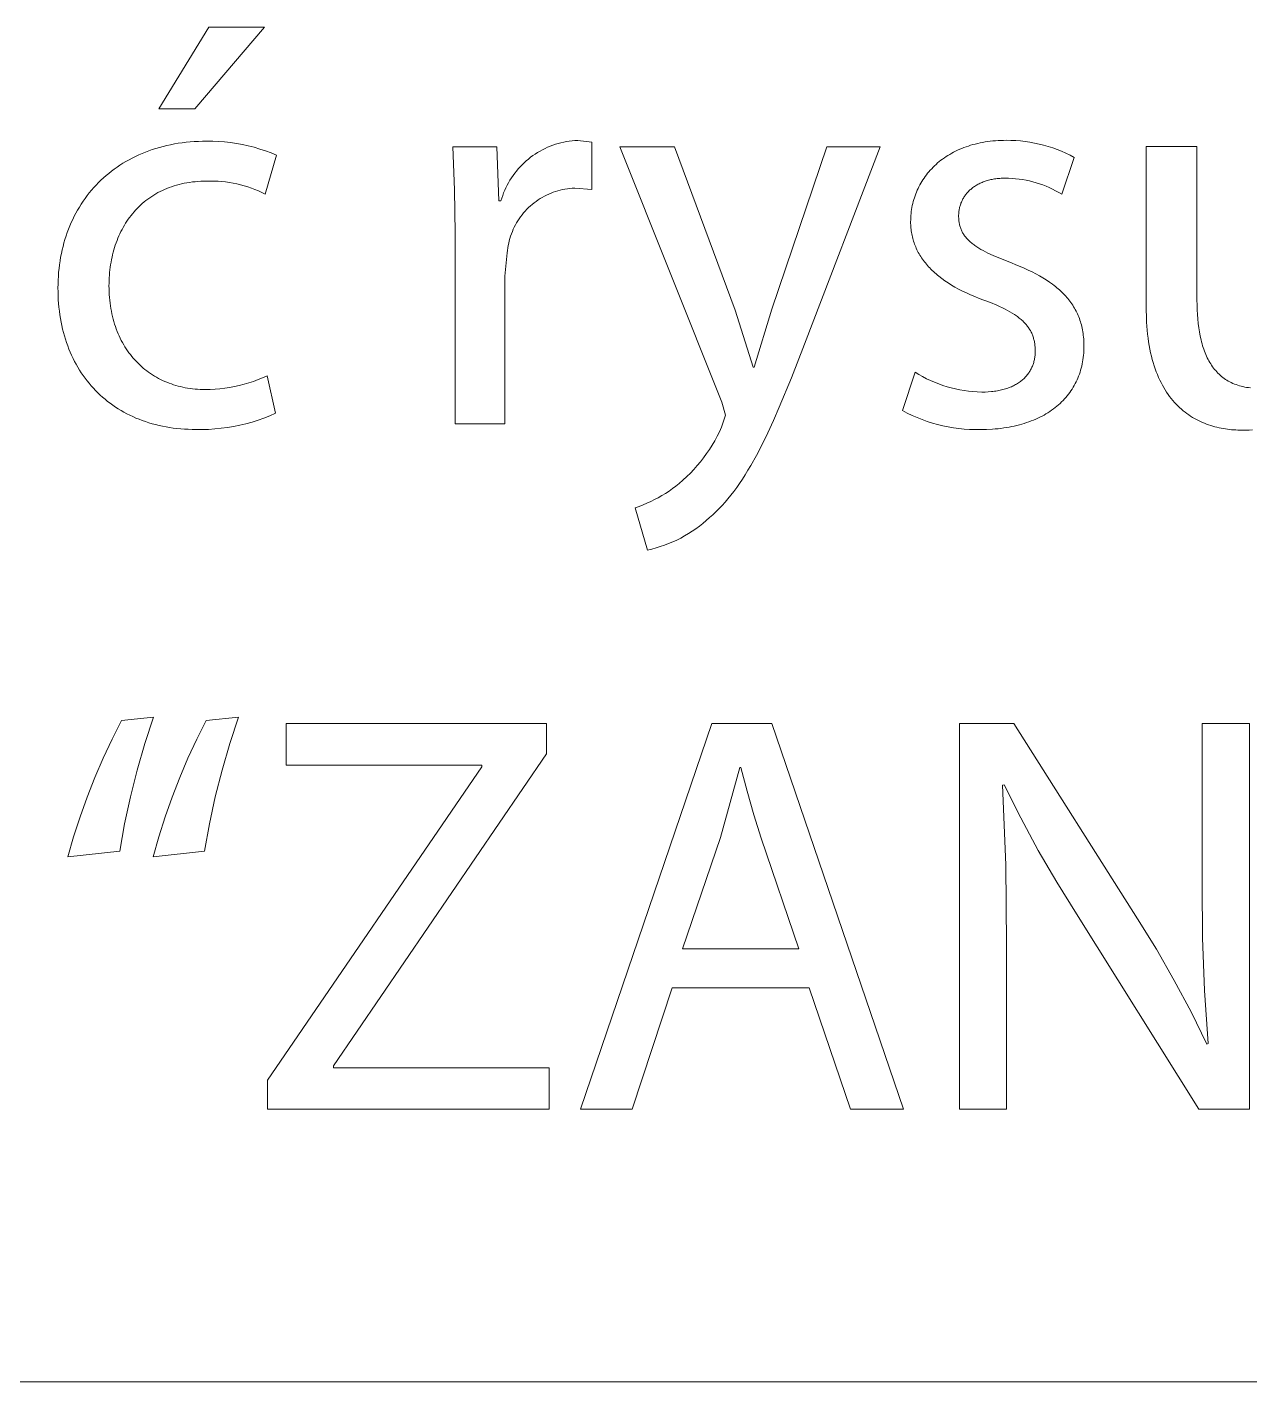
# Model space of a CAD drawing. Header units: millimetres. Extents: x -644 to 2279, y -276 to 1766.
# Drawn here: x 1570.4 to 1632.9, y -275.9 to -206.7 of the extents above; entities that cross this region are included whole.
import ezdxf

# ---------------------------------------------------------------- set-up
doc = ezdxf.new("R2010")
doc.units = ezdxf.units.MM
doc.header["$MEASUREMENT"] = 0
doc.layers.add('Domyślny', color=7, linetype='Continuous', true_color=0x000000)

msp = doc.modelspace()

# ---------------------------------------------------------------- linework, layer by layer
at = {"layer": 'Domyślny', "color": 18, "lineweight": 15, "true_color": 0x000000}
for p, q in [((1577.093, -210.862), (1579.662, -206.676)), ((1582.504, -206.676), (1578.942, -210.862)), ((1579.662, -206.676), (1582.504, -206.676)), ((1578.942, -210.862), (1577.093, -210.862)), ((1578.292, -212.588), (1578.495, -212.563)), ((1578.495, -212.563), (1578.7, -212.543)), ((1578.7, -212.543), (1578.907, -212.527)), ((1578.907, -212.527), (1579.118, -212.516)), ((1579.118, -212.516), (1579.33, -212.509)), ((1579.33, -212.509), (1579.545, -212.506)), ((1579.545, -212.506), (1579.851, -212.509)), ((1579.851, -212.509), (1580.157, -212.522)), ((1580.157, -212.522), (1580.462, -212.545)), ((1580.462, -212.545), (1580.766, -212.579)), ((1597.649, -212.589), (1597.79, -212.556)), ((1597.79, -212.556), (1597.931, -212.529)), ((1597.931, -212.529), (1598.074, -212.506)), ((1598.074, -212.506), (1598.217, -212.488)), ((1598.217, -212.488), (1598.361, -212.475)), ((1598.361, -212.475), (1598.505, -212.468)), ((1598.505, -212.468), (1599.235, -212.555)), ((1599.235, -212.555), (1599.235, -214.979)), ((1619.068, -212.595), (1619.194, -212.57)), ((1619.194, -212.57), (1619.321, -212.548)), ((1619.321, -212.548), (1619.45, -212.528)), ((1619.45, -212.528), (1619.581, -212.511)), ((1619.581, -212.511), (1619.714, -212.497)), ((1619.714, -212.497), (1619.849, -212.484)), ((1619.849, -212.484), (1619.985, -212.475)), ((1619.985, -212.475), (1620.123, -212.468)), ((1620.123, -212.468), (1620.263, -212.464)), ((1620.263, -212.464), (1620.405, -212.463)), ((1620.405, -212.463), (1620.647, -212.466)), ((1620.647, -212.466), (1620.888, -212.476)), ((1620.888, -212.476), (1621.129, -212.496)), ((1621.129, -212.496), (1621.369, -212.523)), ((1621.369, -212.523), (1621.607, -212.558)), ((1621.607, -212.558), (1621.845, -212.601)), ((1575.902, -213.289), (1576.069, -213.211)), ((1576.069, -213.211), (1576.239, -213.137)), ((1576.239, -213.137), (1576.411, -213.067)), ((1576.411, -213.067), (1576.587, -213.001)), ((1576.587, -213.001), (1576.765, -212.939)), ((1576.765, -212.939), (1576.947, -212.88)), ((1576.947, -212.88), (1577.131, -212.826)), ((1577.131, -212.826), (1577.318, -212.776)), ((1577.318, -212.776), (1577.507, -212.73)), ((1577.507, -212.73), (1577.699, -212.688)), ((1577.699, -212.688), (1577.894, -212.65)), ((1577.894, -212.65), (1578.092, -212.617)), ((1578.092, -212.617), (1578.292, -212.588)), ((1580.766, -212.579), (1581.068, -212.624)), ((1581.068, -212.624), (1581.369, -212.679)), ((1581.369, -212.679), (1581.668, -212.745)), ((1581.668, -212.745), (1581.964, -212.821)), ((1581.964, -212.821), (1582.258, -212.907)), ((1582.258, -212.907), (1582.548, -213.004)), ((1583.117, -213.227), (1582.533, -215.222)), ((1582.548, -213.004), (1582.835, -213.11)), ((1582.835, -213.11), (1583.117, -213.227)), ((1592.215, -214.997), (1592.12, -212.789)), ((1592.12, -212.789), (1594.378, -212.789)), ((1594.378, -212.789), (1594.466, -215.563)), ((1596.097, -213.332), (1596.213, -213.247)), ((1596.213, -213.247), (1596.333, -213.165)), ((1596.333, -213.165), (1596.454, -213.088)), ((1596.454, -213.088), (1596.579, -213.014)), ((1596.579, -213.014), (1596.706, -212.945)), ((1596.706, -212.945), (1596.835, -212.881)), ((1596.835, -212.881), (1596.966, -212.821)), ((1596.966, -212.821), (1597.099, -212.765)), ((1597.099, -212.765), (1597.234, -212.714)), ((1597.234, -212.714), (1597.371, -212.667)), ((1597.371, -212.667), (1597.509, -212.626)), ((1597.509, -212.626), (1597.649, -212.589)), ((1605.877, -225.84), (1600.65, -212.788)), ((1600.65, -212.788), (1603.453, -212.788)), ((1603.453, -212.788), (1606.558, -221.148)), ((1608.427, -221.1), (1611.24, -212.788)), ((1613.955, -212.788), (1610.101, -222.881)), ((1611.24, -212.788), (1613.955, -212.788)), ((1617.333, -213.297), (1617.426, -213.238)), ((1617.426, -213.238), (1617.521, -213.18)), ((1617.521, -213.18), (1617.618, -213.125)), ((1617.618, -213.125), (1617.717, -213.071)), ((1617.717, -213.071), (1617.819, -213.02)), ((1617.819, -213.02), (1617.922, -212.97)), ((1617.922, -212.97), (1618.028, -212.923)), ((1618.028, -212.923), (1618.135, -212.877)), ((1618.135, -212.877), (1618.245, -212.834)), ((1618.245, -212.834), (1618.357, -212.793)), ((1618.357, -212.793), (1618.47, -212.755)), ((1618.47, -212.755), (1618.586, -212.718)), ((1618.586, -212.718), (1618.704, -212.684)), ((1618.704, -212.684), (1618.823, -212.652)), ((1618.823, -212.652), (1618.945, -212.622)), ((1618.945, -212.622), (1619.068, -212.595)), ((1621.845, -212.601), (1622.081, -212.652)), ((1622.081, -212.652), (1622.315, -212.711)), ((1622.315, -212.711), (1622.547, -212.778)), ((1622.547, -212.778), (1622.777, -212.853)), ((1622.777, -212.853), (1623.004, -212.935)), ((1623.004, -212.935), (1623.228, -213.025)), ((1623.228, -213.025), (1623.449, -213.122)), ((1623.449, -213.122), (1623.666, -213.227)), ((1623.666, -213.227), (1623.88, -213.339)), ((1627.563, -221.076), (1627.563, -212.784)), ((1627.563, -212.784), (1630.152, -212.784)), ((1630.152, -212.784), (1630.152, -220.629)), ((1574.677, -214.043), (1574.819, -213.937)), ((1574.819, -213.937), (1574.964, -213.833)), ((1574.964, -213.833), (1575.113, -213.734)), ((1575.113, -213.734), (1575.265, -213.637)), ((1575.265, -213.637), (1575.419, -213.545)), ((1575.419, -213.545), (1575.577, -213.456)), ((1575.577, -213.456), (1575.738, -213.371)), ((1575.738, -213.371), (1575.902, -213.289)), ((1595.373, -214.034), (1595.466, -213.924)), ((1595.466, -213.924), (1595.563, -213.816)), ((1595.563, -213.816), (1595.663, -213.712)), ((1595.663, -213.712), (1595.766, -213.612)), ((1595.766, -213.612), (1595.873, -213.515)), ((1595.873, -213.515), (1595.984, -213.422)), ((1595.984, -213.422), (1596.097, -213.332)), ((1616.523, -213.988), (1616.594, -213.912)), ((1616.594, -213.912), (1616.667, -213.837)), ((1616.667, -213.837), (1616.742, -213.763)), ((1616.742, -213.763), (1616.82, -213.691)), ((1616.82, -213.691), (1616.9, -213.621)), ((1616.9, -213.621), (1616.982, -213.553)), ((1616.982, -213.553), (1617.066, -213.486)), ((1617.066, -213.486), (1617.153, -213.421)), ((1617.153, -213.421), (1617.242, -213.358)), ((1617.242, -213.358), (1617.333, -213.297)), ((1623.88, -213.339), (1623.238, -215.217)), ((1573.892, -214.753), (1574.015, -214.627)), ((1574.015, -214.627), (1574.14, -214.504)), ((1574.14, -214.504), (1574.27, -214.384)), ((1574.27, -214.384), (1574.402, -214.267)), ((1574.402, -214.267), (1574.538, -214.153)), ((1574.538, -214.153), (1574.677, -214.043)), ((1578.533, -214.634), (1578.398, -214.659)), ((1578.671, -214.612), (1578.533, -214.634)), ((1578.811, -214.593), (1578.671, -214.612)), ((1578.954, -214.578), (1578.811, -214.593)), ((1579.098, -214.566), (1578.954, -214.578)), ((1579.245, -214.557), (1579.098, -214.566)), ((1579.394, -214.552), (1579.245, -214.557)), ((1579.545, -214.55), (1579.394, -214.552)), ((1579.739, -214.545), (1579.545, -214.55)), ((1579.933, -214.547), (1579.739, -214.545)), ((1580.126, -214.554), (1579.933, -214.547)), ((1580.319, -214.568), (1580.126, -214.554)), ((1580.512, -214.589), (1580.319, -214.568)), ((1580.704, -214.615), (1580.512, -214.589)), ((1580.894, -214.649), (1580.704, -214.615)), ((1581.084, -214.688), (1580.894, -214.649)), ((1594.9, -214.758), (1594.968, -214.631)), ((1594.968, -214.631), (1595.041, -214.506)), ((1595.041, -214.506), (1595.118, -214.384)), ((1595.118, -214.384), (1595.199, -214.264)), ((1595.199, -214.264), (1595.284, -214.148)), ((1595.284, -214.148), (1595.373, -214.034)), ((1615.989, -214.742), (1616.039, -214.653)), ((1616.039, -214.653), (1616.091, -214.565)), ((1616.091, -214.565), (1616.146, -214.479)), ((1616.146, -214.479), (1616.203, -214.393)), ((1616.203, -214.393), (1616.262, -214.309)), ((1616.262, -214.309), (1616.324, -214.227)), ((1616.324, -214.227), (1616.388, -214.146)), ((1616.388, -214.146), (1616.454, -214.066)), ((1616.454, -214.066), (1616.523, -213.988)), ((1619.119, -214.635), (1619.069, -214.658)), ((1619.171, -214.613), (1619.119, -214.635)), ((1619.223, -214.592), (1619.171, -214.613)), ((1619.277, -214.572), (1619.223, -214.592)), ((1619.331, -214.553), (1619.277, -214.572)), ((1619.387, -214.535), (1619.331, -214.553)), ((1619.444, -214.518), (1619.387, -214.535)), ((1619.502, -214.502), (1619.444, -214.518)), ((1619.56, -214.487), (1619.502, -214.502)), ((1619.62, -214.474), (1619.56, -214.487)), ((1619.681, -214.461), (1619.62, -214.474)), ((1619.743, -214.45), (1619.681, -214.461)), ((1619.806, -214.439), (1619.743, -214.45)), ((1619.87, -214.43), (1619.806, -214.439)), ((1619.935, -214.422), (1619.87, -214.43)), ((1620.001, -214.415), (1619.935, -214.422)), ((1620.069, -214.41), (1620.001, -214.415)), ((1620.137, -214.405), (1620.069, -214.41)), ((1620.206, -214.402), (1620.137, -214.405)), ((1620.276, -214.4), (1620.206, -214.402)), ((1620.347, -214.4), (1620.276, -214.4)), ((1620.526, -214.402), (1620.347, -214.4)), ((1620.705, -214.41), (1620.526, -214.402)), ((1620.883, -214.424), (1620.705, -214.41)), ((1621.061, -214.444), (1620.883, -214.424)), ((1621.238, -214.469), (1621.061, -214.444)), ((1621.415, -214.501), (1621.238, -214.469)), ((1621.59, -214.538), (1621.415, -214.501)), ((1621.764, -214.581), (1621.59, -214.538)), ((1621.936, -214.63), (1621.764, -214.581)), ((1622.106, -214.684), (1621.936, -214.63)), ((1573.332, -215.432), (1573.437, -215.29)), ((1573.437, -215.29), (1573.546, -215.152)), ((1573.546, -215.152), (1573.658, -215.016)), ((1573.658, -215.016), (1573.773, -214.883)), ((1573.773, -214.883), (1573.892, -214.753)), ((1576.737, -215.327), (1576.636, -215.395)), ((1576.841, -215.261), (1576.737, -215.327)), ((1576.947, -215.198), (1576.841, -215.261)), ((1577.055, -215.137), (1576.947, -215.198)), ((1577.166, -215.079), (1577.055, -215.137)), ((1577.279, -215.024), (1577.166, -215.079)), ((1577.394, -214.972), (1577.279, -215.024)), ((1577.511, -214.922), (1577.394, -214.972)), ((1577.631, -214.876), (1577.511, -214.922)), ((1577.753, -214.832), (1577.631, -214.876)), ((1577.877, -214.792), (1577.753, -214.832)), ((1578.004, -214.754), (1577.877, -214.792)), ((1578.133, -214.719), (1578.004, -214.754)), ((1578.264, -214.688), (1578.133, -214.719)), ((1578.398, -214.659), (1578.264, -214.688)), ((1581.272, -214.733), (1581.084, -214.688)), ((1581.459, -214.785), (1581.272, -214.733)), ((1581.644, -214.843), (1581.459, -214.785)), ((1581.826, -214.907), (1581.644, -214.843)), ((1582.007, -214.977), (1581.826, -214.907)), ((1582.185, -215.053), (1582.007, -214.977)), ((1582.361, -215.134), (1582.185, -215.053)), ((1582.533, -215.222), (1582.361, -215.134)), ((1592.237, -217.207), (1592.215, -214.997)), ((1594.624, -215.424), (1594.67, -215.287)), ((1594.67, -215.287), (1594.721, -215.152)), ((1594.721, -215.152), (1594.776, -215.019)), ((1594.776, -215.019), (1594.836, -214.887)), ((1594.836, -214.887), (1594.9, -214.758)), ((1596.802, -215.319), (1596.693, -215.379)), ((1596.912, -215.262), (1596.802, -215.319)), ((1597.025, -215.21), (1596.912, -215.262)), ((1597.14, -215.161), (1597.025, -215.21)), ((1597.256, -215.116), (1597.14, -215.161)), ((1597.373, -215.076), (1597.256, -215.116)), ((1597.492, -215.039), (1597.373, -215.076)), ((1597.612, -215.007), (1597.492, -215.039)), ((1597.733, -214.979), (1597.612, -215.007)), ((1597.855, -214.954), (1597.733, -214.979)), ((1597.978, -214.935), (1597.855, -214.954)), ((1598.101, -214.919), (1597.978, -214.935)), ((1598.225, -214.908), (1598.101, -214.919)), ((1598.35, -214.901), (1598.225, -214.908)), ((1599.235, -214.979), (1598.35, -214.901)), ((1615.709, -215.398), (1615.742, -215.301)), ((1615.742, -215.301), (1615.777, -215.205)), ((1615.777, -215.205), (1615.814, -215.11)), ((1615.814, -215.11), (1615.854, -215.017)), ((1615.854, -215.017), (1615.897, -214.924)), ((1615.897, -214.924), (1615.942, -214.832)), ((1615.942, -214.832), (1615.989, -214.742)), ((1618.266, -215.333), (1618.24, -215.373)), ((1618.293, -215.294), (1618.266, -215.333)), ((1618.321, -215.255), (1618.293, -215.294)), ((1618.35, -215.217), (1618.321, -215.255)), ((1618.38, -215.179), (1618.35, -215.217)), ((1618.412, -215.142), (1618.38, -215.179)), ((1618.445, -215.106), (1618.412, -215.142)), ((1618.478, -215.071), (1618.445, -215.106)), ((1618.513, -215.036), (1618.478, -215.071)), ((1618.549, -215.002), (1618.513, -215.036)), ((1618.587, -214.969), (1618.549, -215.002)), ((1618.625, -214.936), (1618.587, -214.969)), ((1618.664, -214.905), (1618.625, -214.936)), ((1618.705, -214.874), (1618.664, -214.905)), ((1618.746, -214.844), (1618.705, -214.874)), ((1618.789, -214.815), (1618.746, -214.844)), ((1618.833, -214.786), (1618.789, -214.815)), ((1618.878, -214.759), (1618.833, -214.786)), ((1618.924, -214.732), (1618.878, -214.759)), ((1618.971, -214.706), (1618.924, -214.732)), ((1619.019, -214.682), (1618.971, -214.706)), ((1619.069, -214.658), (1619.019, -214.682)), ((1622.275, -214.744), (1622.106, -214.684)), ((1622.442, -214.81), (1622.275, -214.744)), ((1622.606, -214.881), (1622.442, -214.81)), ((1622.768, -214.957), (1622.606, -214.881)), ((1622.927, -215.038), (1622.768, -214.957)), ((1623.084, -215.125), (1622.927, -215.038)), ((1623.238, -215.217), (1623.084, -215.125)), ((1572.861, -216.184), (1572.948, -216.028)), ((1572.948, -216.028), (1573.038, -215.875)), ((1573.038, -215.875), (1573.133, -215.724)), ((1573.133, -215.724), (1573.231, -215.577)), ((1573.231, -215.577), (1573.332, -215.432)), ((1575.91, -216.03), (1575.83, -216.12)), ((1575.992, -215.943), (1575.91, -216.03)), ((1576.077, -215.857), (1575.992, -215.943)), ((1576.165, -215.774), (1576.077, -215.857)), ((1576.254, -215.694), (1576.165, -215.774)), ((1576.346, -215.615), (1576.254, -215.694)), ((1576.44, -215.539), (1576.346, -215.615)), ((1576.537, -215.466), (1576.44, -215.539)), ((1576.636, -215.395), (1576.537, -215.466)), ((1594.466, -215.563), (1594.583, -215.563)), ((1594.583, -215.563), (1594.624, -215.424)), ((1595.91, -215.989), (1595.825, -216.079)), ((1595.998, -215.901), (1595.91, -215.989)), ((1596.089, -215.816), (1595.998, -215.901)), ((1596.183, -215.735), (1596.089, -215.816)), ((1596.28, -215.657), (1596.183, -215.735)), ((1596.38, -215.582), (1596.28, -215.657)), ((1596.482, -215.511), (1596.38, -215.582)), ((1596.586, -215.443), (1596.482, -215.511)), ((1596.693, -215.379), (1596.586, -215.443)), ((1615.553, -216.102), (1615.567, -215.999)), ((1615.567, -215.999), (1615.585, -215.897)), ((1615.585, -215.897), (1615.604, -215.795)), ((1615.604, -215.795), (1615.627, -215.695)), ((1615.627, -215.695), (1615.652, -215.595)), ((1615.652, -215.595), (1615.679, -215.496)), ((1615.679, -215.496), (1615.709, -215.398)), ((1617.994, -216.036), (1617.988, -216.084)), ((1618.002, -215.989), (1617.994, -216.036)), ((1618.012, -215.942), (1618.002, -215.989)), ((1618.022, -215.896), (1618.012, -215.942)), ((1618.034, -215.849), (1618.022, -215.896)), ((1618.046, -215.804), (1618.034, -215.849)), ((1618.06, -215.758), (1618.046, -215.804)), ((1618.076, -215.714), (1618.06, -215.758)), ((1618.092, -215.669), (1618.076, -215.714)), ((1618.11, -215.625), (1618.092, -215.669)), ((1618.128, -215.582), (1618.11, -215.625)), ((1618.148, -215.539), (1618.128, -215.582)), ((1618.169, -215.497), (1618.148, -215.539)), ((1618.192, -215.455), (1618.169, -215.497)), ((1618.215, -215.414), (1618.192, -215.455)), ((1618.24, -215.373), (1618.215, -215.414)), ((1572.551, -216.834), (1572.623, -216.667)), ((1572.623, -216.667), (1572.698, -216.503)), ((1572.698, -216.503), (1572.778, -216.342)), ((1572.778, -216.342), (1572.861, -216.184)), ((1575.399, -216.702), (1575.336, -216.806)), ((1575.465, -216.6), (1575.399, -216.702)), ((1575.533, -216.5), (1575.465, -216.6)), ((1575.604, -216.402), (1575.533, -216.5)), ((1575.677, -216.306), (1575.604, -216.402)), ((1575.752, -216.212), (1575.677, -216.306)), ((1575.83, -216.12), (1575.752, -216.212)), ((1595.384, -216.68), (1595.323, -216.789)), ((1595.449, -216.574), (1595.384, -216.68)), ((1595.517, -216.47), (1595.449, -216.574)), ((1595.589, -216.368), (1595.517, -216.47)), ((1595.664, -216.269), (1595.589, -216.368)), ((1595.743, -216.173), (1595.664, -216.269)), ((1595.825, -216.079), (1595.743, -216.173)), ((1615.519, -216.628), (1615.521, -216.522)), ((1615.52, -216.708), (1615.519, -216.628)), ((1615.523, -216.786), (1615.52, -216.708)), ((1615.521, -216.522), (1615.525, -216.416)), ((1615.525, -216.416), (1615.532, -216.311)), ((1615.532, -216.311), (1615.541, -216.206)), ((1615.541, -216.206), (1615.553, -216.102)), ((1617.973, -216.277), (1617.972, -216.327)), ((1617.972, -216.327), (1617.973, -216.381)), ((1617.975, -216.229), (1617.973, -216.277)), ((1617.973, -216.381), (1617.975, -216.435)), ((1617.978, -216.18), (1617.975, -216.229)), ((1617.975, -216.435), (1617.978, -216.488)), ((1617.982, -216.132), (1617.978, -216.18)), ((1617.978, -216.488), (1617.982, -216.54)), ((1617.988, -216.084), (1617.982, -216.132)), ((1617.982, -216.54), (1617.988, -216.591)), ((1617.988, -216.591), (1617.995, -216.641)), ((1617.995, -216.641), (1618.003, -216.691)), ((1618.003, -216.691), (1618.012, -216.739)), ((1572.302, -217.524), (1572.359, -217.348)), ((1572.359, -217.348), (1572.419, -217.174)), ((1572.419, -217.174), (1572.483, -217.003)), ((1572.483, -217.003), (1572.551, -216.834)), ((1575.056, -217.352), (1575.007, -217.466)), ((1575.107, -217.239), (1575.056, -217.352)), ((1575.16, -217.128), (1575.107, -217.239)), ((1575.217, -217.019), (1575.16, -217.128)), ((1575.275, -216.911), (1575.217, -217.019)), ((1575.336, -216.806), (1575.275, -216.911)), ((1592.237, -226.95), (1592.237, -217.207)), ((1595.077, -217.359), (1595.04, -217.477)), ((1595.118, -217.241), (1595.077, -217.359)), ((1595.164, -217.126), (1595.118, -217.241)), ((1595.213, -217.011), (1595.164, -217.126)), ((1595.266, -216.899), (1595.213, -217.011)), ((1595.323, -216.789), (1595.266, -216.899)), ((1615.527, -216.865), (1615.523, -216.786)), ((1615.534, -216.942), (1615.527, -216.865)), ((1615.541, -217.02), (1615.534, -216.942)), ((1615.551, -217.097), (1615.541, -217.02)), ((1615.563, -217.173), (1615.551, -217.097)), ((1615.576, -217.249), (1615.563, -217.173)), ((1615.591, -217.325), (1615.576, -217.249)), ((1615.608, -217.4), (1615.591, -217.325)), ((1615.626, -217.475), (1615.608, -217.4)), ((1618.012, -216.739), (1618.023, -216.787)), ((1618.023, -216.787), (1618.035, -216.834)), ((1618.035, -216.834), (1618.048, -216.88)), ((1618.048, -216.88), (1618.063, -216.926)), ((1618.063, -216.926), (1618.078, -216.971)), ((1618.078, -216.971), (1618.095, -217.015)), ((1618.095, -217.015), (1618.114, -217.058)), ((1618.114, -217.058), (1618.133, -217.101)), ((1618.133, -217.101), (1618.154, -217.143)), ((1618.154, -217.143), (1618.177, -217.184)), ((1618.177, -217.184), (1618.2, -217.225)), ((1618.2, -217.225), (1618.225, -217.265)), ((1618.225, -217.265), (1618.251, -217.305)), ((1618.251, -217.305), (1618.279, -217.344)), ((1618.279, -217.344), (1618.307, -217.382)), ((1618.307, -217.382), (1618.338, -217.42)), ((1618.338, -217.42), (1618.369, -217.458)), ((1572.117, -218.252), (1572.158, -218.066)), ((1572.158, -218.066), (1572.202, -217.883)), ((1572.202, -217.883), (1572.25, -217.702)), ((1572.25, -217.702), (1572.302, -217.524)), ((1574.8, -218.061), (1574.766, -218.185)), ((1574.836, -217.939), (1574.8, -218.061)), ((1574.875, -217.819), (1574.836, -217.939)), ((1574.917, -217.7), (1574.875, -217.819)), ((1574.961, -217.582), (1574.917, -217.7)), ((1575.007, -217.466), (1574.961, -217.582)), ((1594.916, -218.086), (1594.904, -218.21)), ((1594.932, -217.963), (1594.916, -218.086)), ((1594.953, -217.84), (1594.932, -217.963)), ((1594.978, -217.718), (1594.953, -217.84)), ((1595.007, -217.597), (1594.978, -217.718)), ((1595.04, -217.477), (1595.007, -217.597)), ((1615.647, -217.549), (1615.626, -217.475)), ((1615.669, -217.622), (1615.647, -217.549)), ((1615.693, -217.696), (1615.669, -217.622)), ((1615.719, -217.768), (1615.693, -217.696)), ((1615.746, -217.841), (1615.719, -217.768)), ((1615.776, -217.912), (1615.746, -217.841)), ((1615.807, -217.983), (1615.776, -217.912)), ((1615.84, -218.054), (1615.807, -217.983)), ((1615.875, -218.124), (1615.84, -218.054)), ((1618.369, -217.458), (1618.402, -217.495)), ((1618.402, -217.495), (1618.436, -217.531)), ((1618.436, -217.531), (1618.471, -217.567)), ((1618.471, -217.567), (1618.508, -217.603)), ((1618.508, -217.603), (1618.546, -217.638)), ((1618.546, -217.638), (1618.586, -217.673)), ((1618.586, -217.673), (1618.627, -217.707)), ((1618.627, -217.707), (1618.669, -217.742)), ((1618.669, -217.742), (1618.712, -217.775)), ((1618.712, -217.775), (1618.757, -217.809)), ((1618.757, -217.809), (1618.804, -217.842)), ((1618.804, -217.842), (1618.9, -217.908)), ((1618.9, -217.908), (1619.002, -217.973)), ((1619.002, -217.973), (1619.11, -218.037)), ((1619.11, -218.037), (1619.223, -218.1)), ((1619.223, -218.1), (1619.342, -218.163)), ((1572.022, -218.82), (1572.049, -218.629)), ((1572.049, -218.629), (1572.081, -218.439)), ((1572.081, -218.439), (1572.117, -218.252)), ((1574.655, -218.691), (1574.634, -218.82)), ((1574.679, -218.562), (1574.655, -218.691)), ((1574.706, -218.435), (1574.679, -218.562)), ((1574.735, -218.309), (1574.706, -218.435)), ((1574.766, -218.185), (1574.735, -218.309)), ((1594.904, -218.21), (1594.787, -219.407)), ((1615.911, -218.194), (1615.875, -218.124)), ((1615.95, -218.263), (1615.911, -218.194)), ((1615.99, -218.332), (1615.95, -218.263)), ((1616.032, -218.4), (1615.99, -218.332)), ((1616.076, -218.467), (1616.032, -218.4)), ((1616.122, -218.534), (1616.076, -218.467)), ((1616.17, -218.6), (1616.122, -218.534)), ((1616.219, -218.666), (1616.17, -218.6)), ((1616.27, -218.732), (1616.219, -218.666)), ((1616.324, -218.796), (1616.27, -218.732)), ((1616.379, -218.861), (1616.324, -218.796)), ((1619.342, -218.163), (1619.467, -218.225)), ((1619.467, -218.225), (1619.733, -218.35)), ((1619.733, -218.35), (1620.021, -218.474)), ((1620.021, -218.474), (1620.668, -218.731)), ((1620.668, -218.731), (1620.895, -218.819)), ((1571.953, -219.606), (1571.964, -219.407)), ((1571.964, -219.407), (1571.979, -219.209)), ((1571.979, -219.209), (1571.998, -219.014)), ((1571.998, -219.014), (1572.022, -218.82)), ((1574.564, -219.484), (1574.557, -219.62)), ((1574.573, -219.349), (1574.564, -219.484)), ((1574.584, -219.216), (1574.573, -219.349)), ((1574.598, -219.083), (1574.584, -219.216)), ((1574.615, -218.951), (1574.598, -219.083)), ((1574.634, -218.82), (1574.615, -218.951)), ((1594.787, -219.407), (1594.787, -226.95)), ((1616.436, -218.924), (1616.379, -218.861)), ((1616.494, -218.987), (1616.436, -218.924)), ((1616.555, -219.05), (1616.494, -218.987)), ((1616.617, -219.111), (1616.555, -219.05)), ((1616.682, -219.173), (1616.617, -219.111)), ((1616.748, -219.233), (1616.682, -219.173)), ((1616.816, -219.293), (1616.748, -219.233)), ((1616.886, -219.353), (1616.816, -219.293)), ((1616.958, -219.412), (1616.886, -219.353)), ((1617.107, -219.527), (1616.958, -219.412)), ((1620.895, -218.819), (1621.114, -218.909)), ((1621.114, -218.909), (1621.326, -219.002)), ((1621.326, -219.002), (1621.532, -219.096)), ((1621.532, -219.096), (1621.73, -219.192)), ((1621.73, -219.192), (1621.921, -219.291)), ((1621.921, -219.291), (1622.105, -219.392)), ((1622.105, -219.392), (1622.282, -219.495)), ((1622.282, -219.495), (1622.452, -219.601)), ((1571.944, -220.011), (1571.946, -219.808)), ((1571.946, -220.213), (1571.944, -220.011)), ((1571.946, -219.808), (1571.953, -219.606)), ((1574.554, -219.756), (1574.552, -219.894)), ((1574.552, -219.894), (1574.554, -220.047)), ((1574.557, -219.62), (1574.554, -219.756)), ((1574.554, -220.047), (1574.559, -220.198)), ((1617.264, -219.641), (1617.107, -219.527)), ((1617.429, -219.752), (1617.264, -219.641)), ((1617.601, -219.86), (1617.429, -219.752)), ((1617.781, -219.965), (1617.601, -219.86)), ((1617.969, -220.068), (1617.781, -219.965)), ((1618.164, -220.169), (1617.969, -220.068)), ((1618.367, -220.266), (1618.164, -220.169)), ((1622.452, -219.601), (1622.615, -219.71)), ((1622.615, -219.71), (1622.771, -219.821)), ((1622.771, -219.821), (1622.846, -219.878)), ((1622.846, -219.878), (1622.919, -219.936)), ((1622.919, -219.936), (1622.991, -219.994)), ((1622.991, -219.994), (1623.061, -220.053)), ((1623.061, -220.053), (1623.129, -220.113)), ((1623.129, -220.113), (1623.195, -220.174)), ((1623.195, -220.174), (1623.26, -220.235)), ((1571.952, -220.412), (1571.946, -220.213)), ((1571.962, -220.61), (1571.952, -220.412)), ((1571.976, -220.806), (1571.962, -220.61)), ((1571.994, -220.999), (1571.976, -220.806)), ((1574.559, -220.198), (1574.566, -220.347)), ((1574.566, -220.347), (1574.577, -220.494)), ((1574.577, -220.494), (1574.59, -220.639)), ((1574.59, -220.639), (1574.607, -220.783)), ((1574.607, -220.783), (1574.626, -220.924)), ((1618.578, -220.361), (1618.367, -220.266)), ((1618.796, -220.453), (1618.578, -220.361)), ((1619.023, -220.542), (1618.796, -220.453)), ((1619.257, -220.629), (1619.023, -220.542)), ((1619.601, -220.76), (1619.257, -220.629)), ((1619.918, -220.892), (1619.601, -220.76)), ((1623.26, -220.235), (1623.322, -220.297)), ((1623.322, -220.297), (1623.383, -220.36)), ((1623.383, -220.36), (1623.442, -220.424)), ((1623.442, -220.424), (1623.499, -220.489)), ((1623.499, -220.489), (1623.555, -220.555)), ((1623.555, -220.555), (1623.609, -220.621)), ((1623.609, -220.621), (1623.66, -220.689)), ((1623.66, -220.689), (1623.71, -220.757)), ((1623.71, -220.757), (1623.759, -220.826)), ((1623.759, -220.826), (1623.805, -220.896)), ((1630.152, -220.629), (1630.154, -220.878)), ((1630.154, -220.878), (1630.162, -221.122)), ((1572.016, -221.19), (1571.994, -220.999)), ((1572.042, -221.378), (1572.016, -221.19)), ((1572.072, -221.565), (1572.042, -221.378)), ((1572.105, -221.749), (1572.072, -221.565)), ((1574.626, -220.924), (1574.648, -221.063)), ((1574.648, -221.063), (1574.673, -221.201)), ((1574.673, -221.201), (1574.701, -221.336)), ((1574.701, -221.336), (1574.732, -221.47)), ((1574.732, -221.47), (1574.765, -221.601)), ((1606.558, -221.148), (1607.463, -224.059)), ((1607.522, -224.059), (1608.427, -221.1)), ((1620.066, -220.958), (1619.918, -220.892)), ((1620.208, -221.024), (1620.066, -220.958)), ((1620.343, -221.092), (1620.208, -221.024)), ((1620.472, -221.159), (1620.343, -221.092)), ((1620.595, -221.228), (1620.472, -221.159)), ((1620.712, -221.297), (1620.595, -221.228)), ((1620.822, -221.367), (1620.712, -221.297)), ((1620.927, -221.439), (1620.822, -221.367)), ((1620.977, -221.475), (1620.927, -221.439)), ((1621.025, -221.511), (1620.977, -221.475)), ((1621.072, -221.548), (1621.025, -221.511)), ((1621.118, -221.584), (1621.072, -221.548)), ((1623.805, -220.896), (1623.85, -220.967)), ((1623.85, -220.967), (1623.893, -221.039)), ((1623.893, -221.039), (1623.934, -221.113)), ((1623.934, -221.113), (1623.973, -221.187)), ((1623.973, -221.187), (1624.01, -221.262)), ((1624.01, -221.262), (1624.046, -221.338)), ((1624.046, -221.338), (1624.08, -221.415)), ((1624.08, -221.415), (1624.112, -221.493)), ((1624.112, -221.493), (1624.142, -221.572)), ((1624.142, -221.572), (1624.17, -221.652)), ((1627.571, -221.531), (1627.563, -221.076)), ((1627.58, -221.75), (1627.571, -221.531)), ((1630.162, -221.122), (1630.174, -221.361)), ((1630.174, -221.361), (1630.192, -221.594)), ((1572.142, -221.93), (1572.105, -221.749)), ((1572.183, -222.11), (1572.142, -221.93)), ((1572.228, -222.286), (1572.183, -222.11)), ((1574.765, -221.601), (1574.801, -221.731)), ((1574.801, -221.731), (1574.84, -221.858)), ((1574.84, -221.858), (1574.881, -221.983)), ((1574.881, -221.983), (1574.925, -222.106)), ((1574.925, -222.106), (1574.971, -222.227)), ((1574.971, -222.227), (1575.02, -222.346)), ((1621.162, -221.622), (1621.118, -221.584)), ((1621.205, -221.659), (1621.162, -221.622)), ((1621.246, -221.697), (1621.205, -221.659)), ((1621.286, -221.736), (1621.246, -221.697)), ((1621.325, -221.774), (1621.286, -221.736)), ((1621.362, -221.814), (1621.325, -221.774)), ((1621.398, -221.853), (1621.362, -221.814)), ((1621.432, -221.893), (1621.398, -221.853)), ((1621.465, -221.934), (1621.432, -221.893)), ((1621.497, -221.974), (1621.465, -221.934)), ((1621.527, -222.016), (1621.497, -221.974)), ((1621.556, -222.058), (1621.527, -222.016)), ((1621.584, -222.1), (1621.556, -222.058)), ((1621.611, -222.143), (1621.584, -222.1)), ((1621.636, -222.186), (1621.611, -222.143)), ((1621.66, -222.23), (1621.636, -222.186)), ((1621.682, -222.274), (1621.66, -222.23)), ((1624.17, -221.652), (1624.197, -221.734)), ((1624.197, -221.734), (1624.222, -221.816)), ((1624.222, -221.816), (1624.244, -221.9)), ((1624.244, -221.9), (1624.265, -221.984)), ((1624.265, -221.984), (1624.285, -222.07)), ((1624.285, -222.07), (1624.302, -222.157)), ((1624.302, -222.157), (1624.318, -222.245)), ((1624.318, -222.245), (1624.331, -222.335)), ((1627.594, -221.964), (1627.58, -221.75)), ((1627.61, -222.173), (1627.594, -221.964)), ((1627.631, -222.376), (1627.61, -222.173)), ((1630.192, -221.594), (1630.215, -221.821)), ((1630.215, -221.821), (1630.243, -222.042)), ((1630.243, -222.042), (1630.277, -222.257)), ((1630.277, -222.257), (1630.316, -222.466)), ((1572.277, -222.46), (1572.228, -222.286)), ((1572.329, -222.632), (1572.277, -222.46)), ((1572.385, -222.801), (1572.329, -222.632)), ((1572.444, -222.968), (1572.385, -222.801)), ((1575.02, -222.346), (1575.072, -222.463)), ((1575.072, -222.463), (1575.126, -222.577)), ((1575.126, -222.577), (1575.182, -222.69)), ((1575.182, -222.69), (1575.241, -222.8)), ((1575.241, -222.8), (1575.302, -222.908)), ((1575.302, -222.908), (1575.366, -223.014)), ((1610.101, -222.881), (1609.433, -224.594)), ((1621.704, -222.319), (1621.682, -222.274)), ((1621.724, -222.365), (1621.704, -222.319)), ((1621.742, -222.411), (1621.724, -222.365)), ((1621.76, -222.457), (1621.742, -222.411)), ((1621.777, -222.505), (1621.76, -222.457)), ((1621.792, -222.552), (1621.777, -222.505)), ((1621.806, -222.601), (1621.792, -222.552)), ((1621.819, -222.65), (1621.806, -222.601)), ((1621.83, -222.7), (1621.819, -222.65)), ((1621.841, -222.75), (1621.83, -222.7)), ((1621.85, -222.802), (1621.841, -222.75)), ((1621.858, -222.853), (1621.85, -222.802)), ((1621.865, -222.906), (1621.858, -222.853)), ((1621.871, -222.959), (1621.865, -222.906)), ((1621.876, -223.013), (1621.871, -222.959)), ((1624.331, -222.335), (1624.343, -222.425)), ((1624.343, -222.425), (1624.354, -222.517)), ((1624.354, -222.517), (1624.362, -222.61)), ((1624.362, -222.61), (1624.368, -222.704)), ((1624.368, -222.704), (1624.373, -222.799)), ((1624.373, -222.799), (1624.376, -222.896)), ((1624.376, -222.896), (1624.376, -222.994)), ((1627.655, -222.575), (1627.631, -222.376)), ((1627.682, -222.768), (1627.655, -222.575)), ((1627.713, -222.956), (1627.682, -222.768)), ((1627.746, -223.14), (1627.713, -222.956)), ((1630.316, -222.466), (1630.362, -222.668)), ((1630.362, -222.668), (1630.387, -222.767)), ((1630.387, -222.767), (1630.413, -222.864)), ((1630.413, -222.864), (1630.441, -222.959)), ((1630.441, -222.959), (1630.47, -223.053)), ((1572.507, -223.132), (1572.444, -222.968)), ((1572.574, -223.293), (1572.507, -223.132)), ((1572.644, -223.451), (1572.574, -223.293)), ((1572.718, -223.607), (1572.644, -223.451)), ((1572.795, -223.76), (1572.718, -223.607)), ((1575.366, -223.014), (1575.432, -223.117)), ((1575.432, -223.117), (1575.5, -223.218)), ((1575.5, -223.218), (1575.57, -223.317)), ((1575.57, -223.317), (1575.643, -223.413)), ((1575.643, -223.413), (1575.718, -223.508)), ((1575.718, -223.508), (1575.795, -223.599)), ((1575.795, -223.599), (1575.874, -223.689)), ((1621.844, -223.662), (1621.853, -223.611)), ((1621.853, -223.611), (1621.862, -223.559)), ((1621.862, -223.559), (1621.869, -223.506)), ((1621.869, -223.506), (1621.875, -223.453)), ((1621.875, -223.453), (1621.879, -223.4)), ((1621.88, -223.068), (1621.876, -223.013)), ((1621.879, -223.4), (1621.882, -223.346)), ((1621.883, -223.124), (1621.88, -223.068)), ((1621.882, -223.346), (1621.884, -223.292)), ((1621.884, -223.18), (1621.883, -223.124)), ((1621.885, -223.237), (1621.884, -223.18)), ((1621.884, -223.292), (1621.885, -223.237)), ((1624.341, -223.564), (1624.326, -223.674)), ((1624.354, -223.452), (1624.341, -223.564)), ((1624.364, -223.339), (1624.354, -223.452)), ((1624.371, -223.225), (1624.364, -223.339)), ((1624.375, -223.11), (1624.371, -223.225)), ((1624.376, -222.994), (1624.375, -223.11)), ((1627.784, -223.318), (1627.746, -223.14)), ((1627.824, -223.492), (1627.784, -223.318)), ((1627.867, -223.661), (1627.824, -223.492)), ((1630.47, -223.053), (1630.501, -223.145)), ((1630.501, -223.145), (1630.534, -223.235)), ((1630.534, -223.235), (1630.568, -223.323)), ((1630.568, -223.323), (1630.604, -223.41)), ((1630.604, -223.41), (1630.641, -223.494)), ((1630.641, -223.494), (1630.68, -223.577)), ((1630.68, -223.577), (1630.721, -223.658)), ((1572.876, -223.91), (1572.795, -223.76)), ((1572.96, -224.058), (1572.876, -223.91)), ((1573.047, -224.202), (1572.96, -224.058)), ((1573.138, -224.344), (1573.047, -224.202)), ((1573.233, -224.482), (1573.138, -224.344)), ((1575.874, -223.689), (1575.955, -223.776)), ((1575.955, -223.776), (1576.038, -223.861)), ((1576.038, -223.861), (1576.124, -223.943)), ((1576.124, -223.943), (1576.211, -224.023)), ((1576.211, -224.023), (1576.3, -224.1)), ((1576.3, -224.1), (1576.391, -224.175)), ((1576.391, -224.175), (1576.485, -224.247)), ((1576.485, -224.247), (1576.579, -224.317)), ((1576.579, -224.317), (1576.676, -224.385)), ((1607.463, -224.059), (1607.522, -224.059)), ((1615.101, -226.274), (1615.743, -224.317)), ((1615.743, -224.317), (1615.936, -224.433)), ((1621.54, -224.37), (1621.57, -224.328)), ((1621.57, -224.328), (1621.598, -224.284)), ((1621.598, -224.284), (1621.625, -224.24)), ((1621.625, -224.24), (1621.65, -224.195)), ((1621.65, -224.195), (1621.675, -224.15)), ((1621.675, -224.15), (1621.697, -224.103)), ((1621.697, -224.103), (1621.719, -224.057)), ((1621.719, -224.057), (1621.739, -224.009)), ((1621.739, -224.009), (1621.758, -223.961)), ((1621.758, -223.961), (1621.775, -223.913)), ((1621.775, -223.913), (1621.792, -223.864)), ((1621.792, -223.864), (1621.807, -223.814)), ((1621.807, -223.814), (1621.82, -223.764)), ((1621.82, -223.764), (1621.833, -223.713)), ((1621.833, -223.713), (1621.844, -223.662)), ((1624.176, -224.311), (1624.141, -224.413)), ((1624.207, -224.209), (1624.176, -224.311)), ((1624.237, -224.104), (1624.207, -224.209)), ((1624.263, -223.999), (1624.237, -224.104)), ((1624.287, -223.892), (1624.263, -223.999)), ((1624.308, -223.784), (1624.287, -223.892)), ((1624.326, -223.674), (1624.308, -223.784)), ((1627.913, -223.825), (1627.867, -223.661)), ((1627.962, -223.984), (1627.913, -223.825)), ((1628.014, -224.139), (1627.962, -223.984)), ((1628.069, -224.29), (1628.014, -224.139)), ((1628.127, -224.435), (1628.069, -224.29)), ((1630.721, -223.658), (1630.763, -223.737)), ((1630.763, -223.737), (1630.807, -223.814)), ((1630.807, -223.814), (1630.853, -223.889)), ((1630.853, -223.889), (1630.9, -223.962)), ((1630.9, -223.962), (1630.949, -224.033)), ((1630.949, -224.033), (1631, -224.103)), ((1631, -224.103), (1631.053, -224.17)), ((1631.053, -224.17), (1631.107, -224.235)), ((1631.107, -224.235), (1631.163, -224.298)), ((1631.163, -224.298), (1631.221, -224.359)), ((1573.33, -224.618), (1573.233, -224.482)), ((1573.431, -224.751), (1573.33, -224.618)), ((1573.535, -224.88), (1573.431, -224.751)), ((1573.642, -225.007), (1573.535, -224.88)), ((1573.753, -225.13), (1573.642, -225.007)), ((1576.676, -224.385), (1576.775, -224.45)), ((1576.775, -224.45), (1576.875, -224.512)), ((1576.875, -224.512), (1576.977, -224.572)), ((1576.977, -224.572), (1577.081, -224.629)), ((1577.081, -224.629), (1577.187, -224.683)), ((1577.187, -224.683), (1577.294, -224.735)), ((1577.294, -224.735), (1577.403, -224.784)), ((1577.403, -224.784), (1577.513, -224.831)), ((1577.513, -224.831), (1577.625, -224.875)), ((1577.625, -224.875), (1577.738, -224.916)), ((1577.738, -224.916), (1577.853, -224.954)), ((1577.853, -224.954), (1577.969, -224.99)), ((1577.969, -224.99), (1578.087, -225.023)), ((1578.087, -225.023), (1578.206, -225.053)), ((1580.965, -225.05), (1581.21, -224.995)), ((1581.21, -224.995), (1581.454, -224.933)), ((1581.454, -224.933), (1581.695, -224.862)), ((1581.695, -224.862), (1581.933, -224.783)), ((1581.933, -224.783), (1582.169, -224.695)), ((1582.169, -224.695), (1582.402, -224.6)), ((1582.402, -224.6), (1582.631, -224.497)), ((1582.631, -224.497), (1583.069, -226.415)), ((1609.433, -224.594), (1608.808, -226.102)), ((1615.936, -224.433), (1616.132, -224.542)), ((1616.132, -224.542), (1616.333, -224.645)), ((1616.333, -224.645), (1616.536, -224.741)), ((1616.536, -224.741), (1616.742, -224.83)), ((1616.742, -224.83), (1616.952, -224.912)), ((1616.952, -224.912), (1617.164, -224.986)), ((1617.164, -224.986), (1617.378, -225.054)), ((1620.666, -225.055), (1620.723, -225.03)), ((1620.723, -225.03), (1620.778, -225.003)), ((1620.778, -225.003), (1620.832, -224.975)), ((1620.832, -224.975), (1620.885, -224.947)), ((1620.885, -224.947), (1620.936, -224.918)), ((1620.936, -224.918), (1620.986, -224.887)), ((1620.986, -224.887), (1621.034, -224.856)), ((1621.034, -224.856), (1621.081, -224.823)), ((1621.081, -224.823), (1621.127, -224.79)), ((1621.127, -224.79), (1621.171, -224.756)), ((1621.171, -224.756), (1621.214, -224.721)), ((1621.214, -224.721), (1621.256, -224.686)), ((1621.256, -224.686), (1621.296, -224.649)), ((1621.296, -224.649), (1621.335, -224.611)), ((1621.335, -224.611), (1621.373, -224.573)), ((1621.373, -224.573), (1621.409, -224.534)), ((1621.409, -224.534), (1621.444, -224.494)), ((1621.444, -224.494), (1621.477, -224.454)), ((1621.477, -224.454), (1621.51, -224.412)), ((1621.51, -224.412), (1621.54, -224.37)), ((1623.878, -224.993), (1623.825, -225.084)), ((1623.928, -224.9), (1623.878, -224.993)), ((1623.976, -224.805), (1623.928, -224.9)), ((1624.021, -224.709), (1623.976, -224.805)), ((1624.064, -224.612), (1624.021, -224.709)), ((1624.104, -224.513), (1624.064, -224.612)), ((1624.141, -224.413), (1624.104, -224.513)), ((1628.187, -224.577), (1628.127, -224.435)), ((1628.249, -224.714), (1628.187, -224.577)), ((1628.314, -224.847), (1628.249, -224.714)), ((1628.382, -224.975), (1628.314, -224.847)), ((1628.452, -225.099), (1628.382, -224.975)), ((1631.221, -224.359), (1631.281, -224.417)), ((1631.281, -224.417), (1631.343, -224.474)), ((1631.343, -224.474), (1631.406, -224.529)), ((1631.406, -224.529), (1631.472, -224.581)), ((1631.472, -224.581), (1631.539, -224.631)), ((1631.539, -224.631), (1631.608, -224.679)), ((1631.608, -224.679), (1631.679, -224.724)), ((1631.679, -224.724), (1631.752, -224.768)), ((1631.752, -224.768), (1631.827, -224.809)), ((1631.827, -224.809), (1631.904, -224.847)), ((1631.904, -224.847), (1631.983, -224.884)), ((1631.983, -224.884), (1632.064, -224.918)), ((1632.064, -224.918), (1632.147, -224.949)), ((1632.147, -224.949), (1632.232, -224.979)), ((1632.232, -224.979), (1632.319, -225.005)), ((1632.319, -225.005), (1632.408, -225.03)), ((1632.408, -225.03), (1632.499, -225.052)), ((1573.866, -225.251), (1573.753, -225.13)), ((1573.983, -225.368), (1573.866, -225.251)), ((1574.103, -225.482), (1573.983, -225.368)), ((1574.226, -225.592), (1574.103, -225.482)), ((1574.352, -225.7), (1574.226, -225.592)), ((1574.481, -225.804), (1574.352, -225.7)), ((1578.206, -225.053), (1578.327, -225.08)), ((1578.327, -225.08), (1578.449, -225.105)), ((1578.449, -225.105), (1578.572, -225.127)), ((1578.572, -225.127), (1578.696, -225.145)), ((1578.696, -225.145), (1578.822, -225.162)), ((1578.822, -225.162), (1578.949, -225.175)), ((1578.949, -225.175), (1579.077, -225.185)), ((1579.077, -225.185), (1579.206, -225.192)), ((1579.206, -225.192), (1579.336, -225.197)), ((1579.336, -225.197), (1579.468, -225.198)), ((1579.468, -225.198), (1579.719, -225.195)), ((1579.719, -225.195), (1579.97, -225.183)), ((1579.97, -225.183), (1580.22, -225.162)), ((1580.22, -225.162), (1580.47, -225.133)), ((1580.47, -225.133), (1580.718, -225.096)), ((1580.718, -225.096), (1580.965, -225.05)), ((1617.378, -225.054), (1617.595, -225.114)), ((1617.595, -225.114), (1617.813, -225.168)), ((1617.813, -225.168), (1618.033, -225.213)), ((1618.033, -225.213), (1618.255, -225.252)), ((1618.255, -225.252), (1618.477, -225.282)), ((1618.477, -225.282), (1618.701, -225.306)), ((1618.701, -225.306), (1618.925, -225.321)), ((1618.925, -225.321), (1619.15, -225.33)), ((1619.15, -225.33), (1619.321, -225.327)), ((1619.321, -225.327), (1619.487, -225.319)), ((1619.487, -225.319), (1619.647, -225.306)), ((1619.647, -225.306), (1619.725, -225.297)), ((1619.725, -225.297), (1619.801, -225.288)), ((1619.801, -225.288), (1619.876, -225.277)), ((1619.876, -225.277), (1619.95, -225.265)), ((1619.95, -225.265), (1620.022, -225.251)), ((1620.022, -225.251), (1620.093, -225.237)), ((1620.093, -225.237), (1620.162, -225.221)), ((1620.162, -225.221), (1620.23, -225.204)), ((1620.23, -225.204), (1620.296, -225.186)), ((1620.296, -225.186), (1620.361, -225.167)), ((1620.361, -225.167), (1620.425, -225.147)), ((1620.425, -225.147), (1620.487, -225.125)), ((1620.487, -225.125), (1620.548, -225.103)), ((1620.548, -225.103), (1620.608, -225.08)), ((1620.608, -225.08), (1620.666, -225.055)), ((1623.381, -225.68), (1623.307, -225.758)), ((1623.452, -225.6), (1623.381, -225.68)), ((1623.521, -225.518), (1623.452, -225.6)), ((1623.587, -225.434), (1623.521, -225.518)), ((1623.65, -225.349), (1623.587, -225.434)), ((1623.711, -225.263), (1623.65, -225.349)), ((1623.769, -225.174), (1623.711, -225.263)), ((1623.825, -225.084), (1623.769, -225.174)), ((1628.524, -225.219), (1628.452, -225.099)), ((1628.598, -225.335), (1628.524, -225.219)), ((1628.675, -225.447), (1628.598, -225.335)), ((1628.753, -225.555), (1628.675, -225.447)), ((1628.834, -225.659), (1628.753, -225.555)), ((1628.916, -225.76), (1628.834, -225.659)), ((1632.499, -225.052), (1632.593, -225.071)), ((1632.593, -225.071), (1632.688, -225.088)), ((1632.688, -225.088), (1632.785, -225.102)), ((1632.785, -225.102), (1632.885, -225.114)), ((1574.613, -225.905), (1574.481, -225.804)), ((1574.748, -226.002), (1574.613, -225.905)), ((1574.886, -226.096), (1574.748, -226.002)), ((1575.027, -226.187), (1574.886, -226.096)), ((1575.17, -226.274), (1575.027, -226.187)), ((1575.317, -226.357), (1575.17, -226.274)), ((1575.466, -226.437), (1575.317, -226.357)), ((1583.069, -226.415), (1582.773, -226.542)), ((1606.062, -226.511), (1605.877, -225.84)), ((1608.808, -226.102), (1608.508, -226.784)), ((1615.346, -226.402), (1615.101, -226.274)), ((1615.595, -226.521), (1615.346, -226.402)), ((1622.534, -226.384), (1622.436, -226.444)), ((1622.63, -226.322), (1622.534, -226.384)), ((1622.723, -226.258), (1622.63, -226.322)), ((1622.814, -226.192), (1622.723, -226.258)), ((1622.902, -226.124), (1622.814, -226.192)), ((1622.988, -226.055), (1622.902, -226.124)), ((1623.072, -225.983), (1622.988, -226.055)), ((1623.153, -225.91), (1623.072, -225.983)), ((1623.231, -225.835), (1623.153, -225.91)), ((1623.307, -225.758), (1623.231, -225.835)), ((1629, -225.856), (1628.916, -225.76)), ((1629.086, -225.949), (1629, -225.856)), ((1629.174, -226.038), (1629.086, -225.949)), ((1629.263, -226.123), (1629.174, -226.038)), ((1629.354, -226.205), (1629.263, -226.123)), ((1629.446, -226.283), (1629.354, -226.205)), ((1629.54, -226.358), (1629.446, -226.283)), ((1629.635, -226.429), (1629.54, -226.358)), ((1575.618, -226.514), (1575.466, -226.437)), ((1575.773, -226.587), (1575.618, -226.514)), ((1575.931, -226.656), (1575.773, -226.587)), ((1576.091, -226.721), (1575.931, -226.656)), ((1576.254, -226.783), (1576.091, -226.721)), ((1576.42, -226.841), (1576.254, -226.783)), ((1576.588, -226.895), (1576.42, -226.841)), ((1576.759, -226.946), (1576.588, -226.895)), ((1576.932, -226.993), (1576.759, -226.946)), ((1577.108, -227.035), (1576.932, -226.993)), ((1577.287, -227.074), (1577.108, -227.035)), ((1577.468, -227.109), (1577.287, -227.074)), ((1577.651, -227.14), (1577.468, -227.109)), ((1580.923, -227.087), (1580.605, -227.141)), ((1581.238, -227.023), (1580.923, -227.087)), ((1581.552, -226.948), (1581.238, -227.023)), ((1581.862, -226.862), (1581.552, -226.948)), ((1582.169, -226.766), (1581.862, -226.862)), ((1582.473, -226.659), (1582.169, -226.766)), ((1582.773, -226.542), (1582.473, -226.659)), ((1594.787, -226.95), (1592.237, -226.95)), ((1605.858, -227.124), (1606.062, -226.511)), ((1608.508, -226.784), (1608.214, -227.42)), ((1615.848, -226.632), (1615.595, -226.521)), ((1616.105, -226.734), (1615.848, -226.632)), ((1616.365, -226.827), (1616.105, -226.734)), ((1616.628, -226.911), (1616.365, -226.827)), ((1616.894, -226.986), (1616.628, -226.911)), ((1617.162, -227.051), (1616.894, -226.986)), ((1617.433, -227.108), (1617.162, -227.051)), ((1617.705, -227.155), (1617.433, -227.108)), ((1620.685, -227.096), (1620.55, -227.122)), ((1620.817, -227.068), (1620.685, -227.096)), ((1620.948, -227.038), (1620.817, -227.068)), ((1621.076, -227.005), (1620.948, -227.038)), ((1621.202, -226.97), (1621.076, -227.005)), ((1621.326, -226.933), (1621.202, -226.97)), ((1621.447, -226.893), (1621.326, -226.933)), ((1621.566, -226.852), (1621.447, -226.893)), ((1621.683, -226.808), (1621.566, -226.852)), ((1621.798, -226.762), (1621.683, -226.808)), ((1621.91, -226.714), (1621.798, -226.762)), ((1622.02, -226.664), (1621.91, -226.714)), ((1622.127, -226.612), (1622.02, -226.664)), ((1622.233, -226.558), (1622.127, -226.612)), ((1622.336, -226.502), (1622.233, -226.558)), ((1622.436, -226.444), (1622.336, -226.502)), ((1629.732, -226.497), (1629.635, -226.429)), ((1629.829, -226.562), (1629.732, -226.497)), ((1629.928, -226.623), (1629.829, -226.562)), ((1630.028, -226.682), (1629.928, -226.623)), ((1630.128, -226.737), (1630.028, -226.682)), ((1630.23, -226.789), (1630.128, -226.737)), ((1630.332, -226.838), (1630.23, -226.789)), ((1630.436, -226.884), (1630.332, -226.838)), ((1630.54, -226.927), (1630.436, -226.884)), ((1630.644, -226.968), (1630.54, -226.927)), ((1630.749, -227.006), (1630.644, -226.968)), ((1630.855, -227.04), (1630.749, -227.006)), ((1630.961, -227.073), (1630.855, -227.04)), ((1631.067, -227.102), (1630.961, -227.073)), ((1631.174, -227.129), (1631.067, -227.102)), ((1577.837, -227.167), (1577.651, -227.14)), ((1578.025, -227.19), (1577.837, -227.167)), ((1578.215, -227.209), (1578.025, -227.19)), ((1578.408, -227.223), (1578.215, -227.209)), ((1578.603, -227.234), (1578.408, -227.223)), ((1578.801, -227.24), (1578.603, -227.234)), ((1579, -227.242), (1578.801, -227.24)), ((1579.322, -227.244), (1579, -227.242)), ((1579.644, -227.235), (1579.322, -227.244)), ((1579.966, -227.214), (1579.644, -227.235)), ((1580.286, -227.183), (1579.966, -227.214)), ((1580.605, -227.141), (1580.286, -227.183)), ((1605.51, -227.821), (1605.634, -227.592)), ((1605.634, -227.592), (1605.75, -227.36)), ((1605.75, -227.36), (1605.858, -227.124)), ((1608.214, -227.42), (1607.924, -228.014)), ((1617.979, -227.192), (1617.705, -227.155)), ((1618.254, -227.22), (1617.979, -227.192)), ((1618.529, -227.239), (1618.254, -227.22)), ((1618.805, -227.248), (1618.529, -227.239)), ((1619.082, -227.247), (1618.805, -227.248)), ((1619.392, -227.242), (1619.082, -227.247)), ((1619.695, -227.227), (1619.392, -227.242)), ((1619.842, -227.215), (1619.695, -227.227)), ((1619.988, -227.201), (1619.842, -227.215)), ((1620.132, -227.185), (1619.988, -227.201)), ((1620.273, -227.166), (1620.132, -227.185)), ((1620.413, -227.145), (1620.273, -227.166)), ((1620.55, -227.122), (1620.413, -227.145)), ((1631.281, -227.154), (1631.174, -227.129)), ((1631.388, -227.176), (1631.281, -227.154)), ((1631.495, -227.196), (1631.388, -227.176)), ((1631.602, -227.213), (1631.495, -227.196)), ((1631.709, -227.229), (1631.602, -227.213)), ((1631.816, -227.242), (1631.709, -227.229)), ((1631.922, -227.252), (1631.816, -227.242)), ((1632.028, -227.261), (1631.922, -227.252)), ((1632.134, -227.268), (1632.028, -227.261)), ((1632.24, -227.273), (1632.134, -227.268)), ((1632.345, -227.275), (1632.24, -227.273)), ((1632.449, -227.276), (1632.345, -227.275)), ((1632.631, -227.276), (1632.449, -227.276)), ((1632.813, -227.269), (1632.631, -227.276)), ((1632.994, -227.257), (1632.813, -227.269)), ((1604.941, -228.688), (1605.094, -228.478)), ((1605.094, -228.478), (1605.24, -228.264)), ((1605.24, -228.264), (1605.379, -228.044)), ((1605.379, -228.044), (1605.51, -227.821)), ((1607.924, -228.014), (1607.636, -228.566)), ((1604.442, -229.284), (1604.615, -229.091)), ((1604.615, -229.091), (1604.782, -228.892)), ((1604.782, -228.892), (1604.941, -228.688)), ((1607.35, -229.079), (1607.207, -229.322)), ((1607.636, -228.566), (1607.35, -229.079)), ((1603.687, -229.996), (1603.885, -229.827)), ((1603.885, -229.827), (1604.076, -229.653)), ((1604.076, -229.653), (1604.262, -229.471)), ((1604.262, -229.471), (1604.442, -229.284)), ((1606.919, -229.78), (1606.775, -229.996)), ((1607.063, -229.555), (1606.919, -229.78)), ((1607.207, -229.322), (1607.063, -229.555)), ((1602.81, -230.62), (1602.994, -230.507)), ((1602.994, -230.507), (1603.173, -230.388)), ((1603.173, -230.388), (1603.349, -230.262)), ((1603.349, -230.262), (1603.52, -230.132)), ((1603.52, -230.132), (1603.687, -229.996)), ((1606.482, -230.405), (1606.334, -230.597)), ((1606.629, -230.205), (1606.482, -230.405)), ((1606.775, -229.996), (1606.629, -230.205)), ((1601.439, -231.241), (1601.643, -231.172)), ((1602.071, -233.412), (1601.439, -231.241)), ((1601.643, -231.172), (1601.844, -231.096)), ((1601.844, -231.096), (1602.044, -231.013)), ((1602.044, -231.013), (1602.24, -230.924)), ((1602.24, -230.924), (1602.433, -230.829)), ((1602.433, -230.829), (1602.623, -230.728)), ((1602.623, -230.728), (1602.81, -230.62)), ((1605.88, -231.13), (1605.725, -231.294)), ((1606.033, -230.959), (1605.88, -231.13)), ((1606.185, -230.782), (1606.033, -230.959)), ((1606.334, -230.597), (1606.185, -230.782)), ((1605.075, -231.898), (1604.902, -232.044)), ((1605.244, -231.748), (1605.075, -231.898)), ((1605.407, -231.602), (1605.244, -231.748)), ((1605.567, -231.451), (1605.407, -231.602)), ((1605.725, -231.294), (1605.567, -231.451)), ((1604.162, -232.566), (1603.967, -232.681)), ((1604.353, -232.444), (1604.162, -232.566)), ((1604.54, -232.317), (1604.353, -232.444)), ((1604.723, -232.183), (1604.54, -232.317)), ((1604.902, -232.044), (1604.723, -232.183)), ((1602.51, -233.298), (1602.292, -233.359)), ((1602.726, -233.231), (1602.51, -233.298)), ((1602.94, -233.156), (1602.726, -233.231)), ((1603.151, -233.075), (1602.94, -233.156)), ((1603.36, -232.986), (1603.151, -233.075)), ((1603.565, -232.891), (1603.36, -232.986)), ((1603.768, -232.789), (1603.565, -232.891)), ((1603.967, -232.681), (1603.768, -232.789)), ((1602.292, -233.359), (1602.071, -233.412)), ((1574.71, -243.074), (1575.196, -242.118)), ((1575.196, -242.118), (1576.831, -241.953)), ((1576.831, -241.953), (1576.39, -243.295)), ((1579.036, -243.074), (1579.517, -242.118)), ((1579.517, -242.118), (1581.162, -241.953)), ((1581.162, -241.953), (1580.723, -243.296)), ((1583.601, -244.404), (1583.601, -242.273)), ((1583.601, -242.273), (1596.906, -242.273)), ((1596.906, -242.273), (1596.906, -243.82)), ((1598.648, -261.987), (1605.364, -242.268)), ((1605.364, -242.268), (1608.42, -242.268)), ((1608.42, -242.268), (1615.155, -261.987)), ((1618.024, -261.985), (1618.024, -242.276)), ((1618.024, -242.276), (1620.798, -242.276)), ((1620.798, -242.276), (1627.114, -252.252)), ((1630.414, -250.52), (1630.414, -242.276)), ((1630.414, -242.276), (1632.828, -242.276)), ((1632.828, -242.276), (1632.828, -261.985)), ((1574.253, -244.045), (1574.71, -243.074)), ((1576.39, -243.295), (1575.996, -244.653)), ((1578.585, -244.045), (1579.036, -243.074)), ((1580.723, -243.296), (1580.331, -244.653)), ((1573.828, -245.03), (1574.253, -244.045)), ((1578.164, -245.03), (1578.585, -244.045)), ((1593.597, -244.404), (1583.601, -244.404)), ((1596.906, -243.82), (1586.025, -259.763)), ((1593.597, -244.492), (1593.597, -244.404)), ((1573.434, -246.027), (1573.828, -245.03)), ((1575.996, -244.653), (1575.649, -246.023)), ((1577.776, -246.027), (1578.164, -245.03)), ((1580.331, -244.653), (1579.986, -246.023)), ((1582.657, -260.503), (1593.597, -244.492)), ((1606.785, -244.526), (1605.802, -248.088)), ((1606.843, -244.526), (1606.785, -244.526)), ((1607.159, -245.734), (1606.843, -244.526)), ((1607.503, -246.935), (1607.159, -245.734)), ((1620.301, -245.4), (1620.214, -245.429)), ((1620.214, -245.429), (1620.378, -249.496)), ((1621.147, -247.089), (1620.301, -245.4)), ((1573.071, -247.036), (1573.434, -246.027)), ((1575.649, -246.023), (1575.35, -247.404)), ((1577.419, -247.037), (1577.776, -246.027)), ((1579.986, -246.023), (1579.689, -247.404)), ((1572.74, -248.057), (1573.071, -247.036)), ((1577.094, -248.057), (1577.419, -247.037)), ((1607.875, -248.127), (1607.503, -246.935)), ((1622.044, -248.752), (1621.147, -247.089)), ((1575.35, -247.404), (1575.098, -248.795)), ((1579.689, -247.404), (1579.439, -248.795)), ((1572.441, -249.087), (1572.74, -248.057)), ((1576.802, -249.087), (1577.094, -248.057)), ((1605.802, -248.088), (1603.865, -253.792)), ((1609.802, -253.792), (1607.875, -248.127)), ((1575.098, -248.795), (1572.441, -249.087)), ((1579.439, -248.795), (1576.802, -249.087)), ((1622.992, -250.385), (1622.044, -248.752)), ((1620.378, -249.496), (1620.418, -253.566)), ((1623.99, -251.989), (1622.992, -250.385)), ((1630.427, -253.222), (1630.414, -250.52)), ((1630.248, -261.985), (1623.99, -251.989)), ((1627.114, -252.252), (1628.078, -253.809)), ((1630.531, -255.922), (1630.427, -253.222)), ((1603.865, -253.792), (1609.802, -253.792)), ((1620.418, -253.566), (1620.418, -261.985)), ((1628.078, -253.809), (1628.991, -255.396)), ((1628.991, -255.396), (1629.851, -257.013)), ((1603.34, -255.787), (1601.296, -261.987)), ((1610.328, -255.787), (1603.34, -255.787)), ((1612.44, -261.987), (1610.328, -255.787)), ((1630.725, -258.617), (1630.531, -255.922)), ((1629.851, -257.013), (1630.657, -258.656)), ((1630.657, -258.656), (1630.725, -258.617)), ((1586.025, -259.763), (1586.025, -259.86)), ((1586.025, -259.86), (1597.052, -259.86)), ((1597.052, -259.86), (1597.052, -261.982)), ((1582.657, -261.982), (1582.657, -260.503)), ((1597.052, -261.982), (1582.657, -261.982)), ((1601.296, -261.987), (1598.648, -261.987)), ((1615.155, -261.987), (1612.44, -261.987)), ((1620.418, -261.985), (1618.024, -261.985)), ((1632.828, -261.985), (1630.248, -261.985)), ((2275.751, -275.92), (-644.317, -275.92)), ((2275.751, -275.92), (1173.959, -275.92))]:
    msp.add_line(p, q, dxfattribs=at)

doc.saveas('drawing.dxf')
